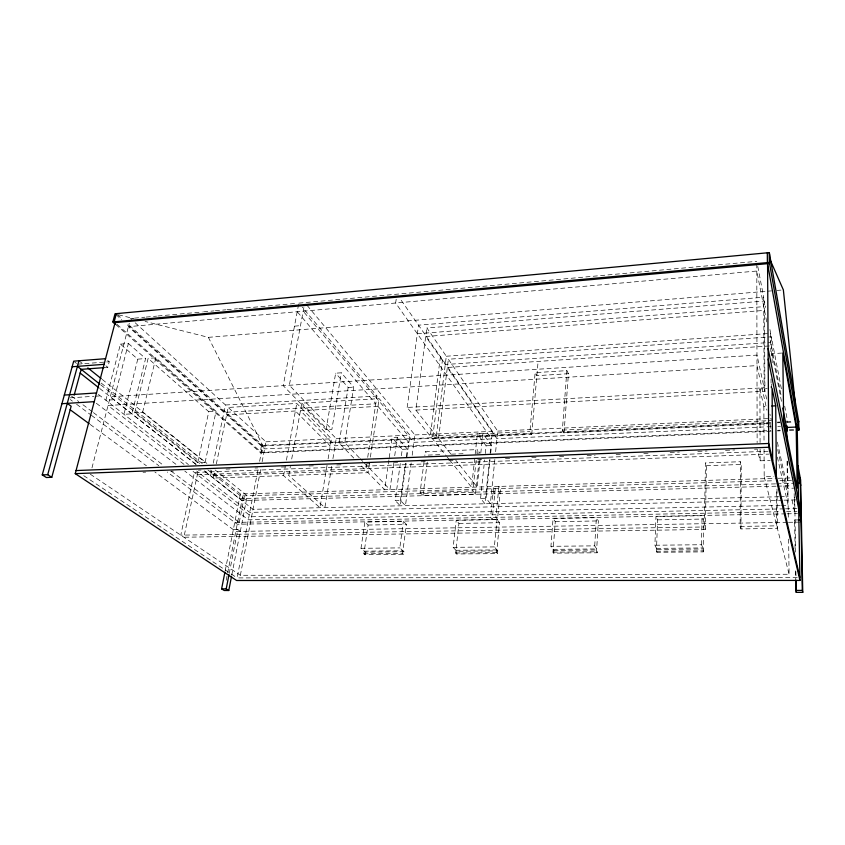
<?xml version="1.0" encoding="UTF-8"?>
<svg xmlns="http://www.w3.org/2000/svg" width="845" height="845" viewBox="0 0 845 845"><rect width="100%" height="100%" fill="white"/><g stroke="black" fill="none" stroke-linecap="round" stroke-linejoin="round"><path stroke-width="0.63" stroke-dasharray="4.22 3.17" d="M777.009 489.139L777.379 528.378L740.959 528.928L740.135 526.414L740.431 461.729L705.469 462.923L704.297 526.974L705.29 529.456L183.861 537.23L198.1 471.33M740.959 528.928L741.245 464.496L740.431 461.729M705.29 529.456L706.431 465.658L705.469 462.923M701.508 544.74L702.058 515.703L655.963 516.57L654.907 545.226L657.083 549.408L656.987 552.281L703.241 551.891L703.293 548.975L701.508 544.74L654.907 545.226M703.241 551.891L703.389 519.041L702.058 515.703M656.987 552.281L656.438 551.246L657.579 519.865L655.963 516.57M594.711 545.859L596.39 517.7L553.063 518.513L550.94 546.314L553.94 550.359L553.728 553.148L597.204 552.788L597.362 549.958L594.711 545.859L550.94 546.314M597.204 552.788L596.538 551.774L598.355 520.921L596.39 517.7M770.703 423.694L564.027 432.936L568.442 373.701L566.858 370.628L535.128 372.645L529.942 431.563L531.727 434.383L432.503 438.819L442.495 359.643M553.728 553.148L552.979 552.155L555.271 521.703L553.063 518.513M564.027 432.936L562.379 430.084L566.858 370.628M531.727 434.383L538.096 361.428M497.494 553.623L496.638 552.641L499.532 522.696L497.008 519.58L456.205 520.351L453.142 547.338L456.86 551.257L497.758 550.877L497.494 553.623L456.553 553.971L455.635 553L458.951 523.425L456.205 520.351M497.758 550.877L494.336 546.905L497.008 519.58M494.843 459.469L490.385 503.641L486.076 498.233L490.037 459.701M495.624 451.674L497.705 431.108L448.357 359.231L771.337 336.806L781.741 390.76M489.487 459.669L484.945 503.768L480.583 498.37L484.618 459.912M490.153 453.184L492.403 431.351L399.928 298.465M490.691 453.29L491.484 445.579L482.886 433.548L477.393 433.791L474.848 457.251M485.283 453.501L486.097 445.801L477.393 433.791M480.097 459.648L477.182 487.069L455.793 460.229M480.794 453.121L482.886 433.548M424.021 461.898L420.102 492.392L422.996 495.561L475.471 494.145L472.841 490.913L476.2 459.944M476.897 453.49L477.309 449.614L425.331 451.737L424.834 455.55M475.471 494.145L479.178 459.469M474.7 458.56L471.584 487.227L450.417 461.011M456.553 553.971L456.86 551.257M436.347 435.83L446.297 356.231L426.883 327.966L764.44 301.042L765.686 307.506M438.523 438.555L448.357 359.231M440.414 356.643L430.306 436.104L529.942 431.563M422.996 495.561L427.316 461.623M403.561 554.415L402.547 553.464L406.392 524.365L403.371 521.344L364.882 522.073L360.995 548.31L365.336 552.102L403.91 551.743L403.561 554.415L364.955 554.732L363.868 553.792L368.093 525.051L364.882 522.073M403.91 551.743L399.822 547.898L403.371 521.344M411.156 463.007L405.463 505.669L400.403 500.42L395.196 500.557L400.488 462.12M412.191 455.254L414.906 434.932L306.471 304.622M406.075 463.197L400.298 505.796L395.196 500.557M406.941 456.744L409.867 435.164L379.141 398.629L301.792 403.139L291.546 459.912M450.86 454.04L415.846 410.1L426.883 327.966M400.403 500.42L405.452 463.208M406.318 456.796L407.364 449.096L397.287 437.457L392.091 437.689L389.122 458.518M407.163 407.448L418.518 325.177L763.711 297.25L764.144 387.792L407.163 407.448L446.34 455.962M401.375 455.719L402.252 449.308L392.091 437.689M393.633 463.525L389.967 489.604L363.762 462.426M394.721 455.708L397.287 437.457M388.932 459.817L384.676 489.762L360.234 464.687M364.955 554.732L365.336 552.102M396.199 299.225L395.64 303.006L491.621 438.914L413.913 442.326L303.186 311.192M366.73 463.81L365.748 470.338L210.563 475.851L211.905 469.514M367.712 457.293L376.954 396.03L302.235 307.179M369.413 463.588L368.05 472.693L288.747 475.45L290.374 466.387M370.385 457.092L379.141 398.629M359.241 457.736L344.781 442.748L353.717 387.137L341.306 372.803L335.645 373.184L326.096 429.661L331.884 429.376L341.306 372.803M331.662 466.387L324.881 507.591L288.747 475.45M332.93 458.666L336.225 438.566L301.792 403.139M353.801 458.085L339.109 443.002L348.151 387.485L335.645 373.184M327.036 465.278L319.991 507.708L283.603 475.629L213.384 478.069L215 470.327M328.103 458.856L331.441 438.787L296.775 403.435L228.182 407.438L216.352 463.873M283.603 475.629L285.251 466.577M286.434 460.113L296.775 403.435M303.873 307.506L289.349 385.267L331.884 429.376M298.602 304.369L283.223 385.658L326.096 429.661M788.617 539.121L789.093 574.262L240.35 575.287L260.894 468.162M262.13 461.74L265.953 441.819L228.182 407.438M770.999 431.214L260.788 452.941L262.14 445.928L125.694 323.36M797.257 577.357L237.107 577.906L258.369 467.697M259.605 461.307L262.679 445.347L208.388 337.345L145.087 321.449M231.773 575.086L247.247 495.74L215.084 469.947M226.206 580.219L242.811 495.867L210.489 470.126M229.238 573.396L237.836 529.562L233.336 529.646M239.251 522.337L244.849 493.818M225.182 570.829L240.392 493.945L776.808 478.323M213.246 463.166L225.509 404.998L134.366 322.04M205.113 462.384L216.056 411.283L155.871 357.805L148.118 358.407L134.725 412.751L197.719 462.68L205.113 462.384L142.604 412.297L134.725 412.751M197.719 462.68L208.778 411.695L148.118 358.407M142.604 412.297L155.871 357.805M128.387 343.471L145.593 358.544L131.904 413.849L123.94 414.314L137.767 359.146L120.423 344.137L105.878 400.234L113.98 399.727L128.387 343.471L120.423 344.137M91.978 467.855L129.285 323.17M103.977 367.649L107.769 367.364L109.248 361.745L106.491 359.452M133.098 318.28L130.489 318.512L133.394 321.163M134.397 318.153L144.844 317.202M146.143 317.086L156.589 316.136M157.888 316.009L178.77 314.108M180.08 313.991L202.261 311.963M203.571 311.847L214.007 310.886M215.317 310.77L225.752 309.819M227.062 309.692L237.498 308.742M238.808 308.626L296.225 303.387M298.834 303.144L756.793 261.327M294.482 326.159L300.482 325.652M208.388 337.345L771.517 290.881M776.787 290.448L782.047 290.015M417.335 333.733L763.753 306.64L756.803 271.034L128.387 326.666L223.946 412.402L375.782 403.783L297.218 311.72M137.767 359.146L145.593 358.544M77.465 364.184L105.456 362.03M106.713 361.935L109.248 361.745M446.297 356.231L770.682 333.384L770.82 351.552M70.315 397.837L93.922 396.294M95.189 396.22L100.301 395.882M772.172 362.832L772.098 353.685L781.614 353.073M348.151 387.485L353.717 387.137M568.442 373.701L536.85 375.676L535.128 372.645M225.509 404.998L376.954 396.03M208.778 411.695L216.056 411.283M760.077 442.526L759.909 388.975L767.218 388.573M415.846 410.1L764.905 391.224L764.44 301.042M759.909 388.975L763.859 406.403L766.499 406.276M265.953 441.819L331.441 438.787M336.225 438.566L409.867 435.164M414.906 434.932L492.403 431.351M497.705 431.108L771.158 418.465M562.379 430.084L771.337 420.546L769.943 414.177M770.788 422.447L261.549 445.399L260.186 452.413L770.925 430.57M777.368 422.151L779.998 422.025M786.579 421.729L793.159 421.433M262.14 445.928L770.862 423.091M777.453 422.796L780.093 422.68M786.684 422.384L793.275 422.088M339.109 443.002L344.781 442.748M771.221 426.651L496.934 438.682L447.332 367.49L771.411 345.816L781.498 397.52M777.822 426.355L780.453 426.239M777.506 430.295L780.146 430.179M789.357 429.788L797.257 429.45M777.59 430.939L780.231 430.823M789.462 430.432L794.733 430.211M402.252 449.308L407.364 449.096M486.097 445.801L491.484 445.579M439.78 454.642L428.151 455.096L425.331 451.737M451.42 454.177L465.648 453.607M477.277 453.152L479.865 453.047L477.309 449.614M143.058 472.239L145.689 472.133M170.732 471.193L173.362 471.098M198.406 470.158L201.036 470.052M226.08 469.112L230.03 468.964M255.063 468.024L257.704 467.919M281.427 467.031L285.378 466.884M309.101 465.986L314.372 465.785M336.775 464.951L342.045 464.75M367.079 463.81L369.719 463.704M393.432 462.817L398.703 462.616M421.106 461.771L426.376 461.571M448.779 460.736L454.05 460.536M477.774 459.638L481.724 459.49M505.447 458.603L510.718 458.402M531.801 457.61L538.392 457.356M559.474 456.564L566.065 456.321M587.148 455.529L595.06 455.223M616.142 454.43L622.733 454.187M643.816 453.395L650.407 453.142M670.169 452.402L679.401 452.054M697.843 451.357L707.075 451.008M725.517 450.322L734.749 449.973M754.511 449.223L757.152 449.128L760.13 460.81L770.154 460.462M768.126 451.272L194.413 472.45L180.777 535.149L704.297 526.974M197.36 474.732L768.77 454.114M706.431 465.658L741.245 464.496M764.06 449.36L764.186 476.696L773.935 476.4M778.129 478.281L793.93 477.826M242.811 495.867L774.633 480.731M779.903 480.583L794.406 480.171M420.102 492.392L472.841 490.913M239.462 498.645L775.541 483.879M776.861 483.836L792.705 483.403M776.09 486.192L241.881 500.557L203.244 470.095M777.4 486.16L791.86 485.769M777.379 442.136L787.424 488.347L793.55 488.178M480.583 498.37L486.076 498.233M778.805 496.754L253.004 509.313L202.906 469.82M780.125 496.723L788.026 496.533L776.861 445.685M782.797 500.208L249.75 512.397L196.716 471.056M784.118 500.177L795.927 499.902M780.231 505.447L251.578 516.76L192.333 470.834M781.551 505.416L788.142 505.278L776.956 455.117M784.149 508.859L248.324 519.791L184.812 471.109M785.47 508.827L798.673 508.563M234.762 522.421L781.319 511.711M786.579 511.605L797.015 511.394M785.839 513.855L237.223 524.259L167.289 472.017M787.139 513.823L797.479 513.633M368.093 525.051L406.392 524.365M458.951 523.425L499.532 522.696M555.271 521.703L598.355 520.921M657.579 519.865L703.389 519.041M795.082 548.68L794.617 519.992L798.43 519.928M787.181 522.326L235.808 531.463L154.878 471.996M788.501 522.305L800.162 522.104M740.135 526.414L776.735 525.843L776.386 489.065M360.995 548.31L399.822 547.898M453.142 547.338L494.336 546.905M364.258 551.162L402.896 550.792M455.941 550.285L496.902 549.894M553.19 549.356L596.707 548.933M656.544 548.363L702.85 547.93M553.94 550.359L597.362 549.958M657.083 549.408L703.293 548.975M363.868 553.792L402.547 553.464M455.635 553L496.638 552.641M552.979 552.155L596.538 551.774M656.438 551.246L702.797 550.845M118.501 314.773L133.7 318.586M83.729 475.672L237.107 577.906M90.341 474.225L240.35 575.287M90.214 424.486L146.396 465.764M237.836 529.562L240.297 531.389M70.293 399.548L72.406 401.121M76.62 404.269L90.33 414.515M91.387 415.307L158.849 465.711M71.561 396.178L78.733 401.576M82.937 404.734L92.38 411.832M93.425 412.624L163.719 465.51M171.06 471.035L241.702 524.175M96.319 403.255L176.489 464.718M184.009 464.38L108.054 405.505L756.993 365.6L766.943 410.205M98.421 394.414L188.403 464.57M196.146 464.486L110.294 396.812L756.972 355.101L766.859 400.15M99.742 388.51L195.998 464.391M100.766 384.887L199.642 463.377M207.881 469.915L246.328 500.441M74.635 361.924L76.525 363.434M101.189 383.07L202.24 463.556M78.955 360.762L82.715 363.783M102.213 379.416L206.877 463.366M105.931 365.853L107.769 367.364M115.723 324.491L260.788 452.941M117.043 324.364L261.918 452.899L263.27 445.885L127.003 323.234M115.913 314.572L121.775 319.843M117.244 314.456L122.124 318.85M360.15 458.677L362.854 461.486M447.153 456.976L449.603 459.997M493.153 491.663L494.779 493.755M498.402 491.515L500.008 493.617M764.186 476.696L789.093 574.262M770.07 424.222L771.2 429.323M794.617 519.992L795.092 522.189M792.029 499.997L794.955 513.675M772.098 353.685L781.509 401.576M766.742 321.924L764.493 310.39L425.743 336.511L445.262 364.522L770.746 342.436L769.996 338.591M757.775 266.46L763.711 297.25M769.932 329.508L770.682 333.384M784.709 406.181L786.938 417.736L787.001 422.437M794.68 497.145L795.578 552.07M795.895 571.569L796.022 579.364M794.184 493.575L794.48 511.447M795.441 570.85L795.567 578.677M787.54 461.243L788.343 519.591M787.054 461.138L787.424 488.347M771.337 336.806L771.485 356.368M771.707 384.074L771.738 388.024M771.02 378.887L771.094 388.003M763.859 406.403L764.028 441.544M760.099 449.054L760.13 460.81M756.793 263.756L757.131 442.6M498.909 486.414L495.867 517.309L497.504 519.326L500.504 488.537L498.909 486.414M495.276 488.685L492.223 519.421L490.575 517.404L493.66 486.572L495.276 488.685M295.391 410.976L226.64 414.821L264.601 448.875L330.247 446.002L295.391 410.976M377.979 406.361L300.429 410.691L335.042 445.79L408.864 442.548L377.979 406.361"/><path stroke-width="1.27" d="M224.928 572.118L221.612 588.859L224.189 590.486L228.763 590.507L231.519 576.364M228.763 590.507L226.206 588.87L228.984 574.684M797.173 424.771L799.951 580.43L236.611 580.494L75.247 473.644L115.089 322.621L114.181 321.829L116.346 313.653M115.723 324.491L112.86 321.945L115.026 313.77L769.309 252.623L798.8 421.835M105.572 358.692L73.695 361.174L42.25 474.901L46.348 477.509L51.777 477.309L71.149 406.234L67.262 403.371M74.159 395.175L81.194 369.36L103.977 367.649M42.25 474.901L47.7 474.689L78.955 360.762M112.86 321.945L769.383 262.425L798.958 430.031L797.374 430.094L767.376 262.605L767.313 252.813M113.758 322.748L769.563 263.492L769.499 253.701M72.152 366.762L104.083 364.332M64.315 395.08L96.531 392.946M61.938 403.699L94.239 401.66M771.76 406.012L775.721 405.811L776.375 476.326M784.413 426.07L787.054 425.954L787.117 431.182M782.776 408.05L786.589 427.464L796.159 427.052L797.226 488.083L783.642 419.817L782.808 352.999L796.159 427.052M797.257 429.45L798.842 429.376M76.061 470.559L768.728 443.467L799.898 577.357M75.247 473.644L768.749 447.269L799.951 580.43M797.786 483.266L800.299 483.192M798.43 519.928L800.976 519.886M221.612 588.859L226.206 588.87M795.758 590.412L802.296 590.433L802.75 592.377L796.243 592.356L795.589 579.976M47.7 474.689L51.777 477.309M70.072 409.677L89.158 423.704M80.085 373.015L98.707 387.697M77.423 366.36L99.731 384.074M87.848 367.892L101.189 378.592M770.144 259.89L783.357 289.898L795.208 403.044M775.721 405.811L772.087 388.309L772.668 460.377M768.179 359.093L801.43 522.083M768.116 348.51L801.271 513.559M798.007 471.225L800.743 485.526M797.902 465.574L800.637 479.992L802.75 592.377M800.194 477.647L802.296 590.433M798.683 421.19L798.958 430.031M796.043 580.663L796.243 592.356M786.589 427.464L786.737 437.826M769.309 252.623L769.383 262.425M767.566 263.672L768.749 447.269"/></g></svg>
